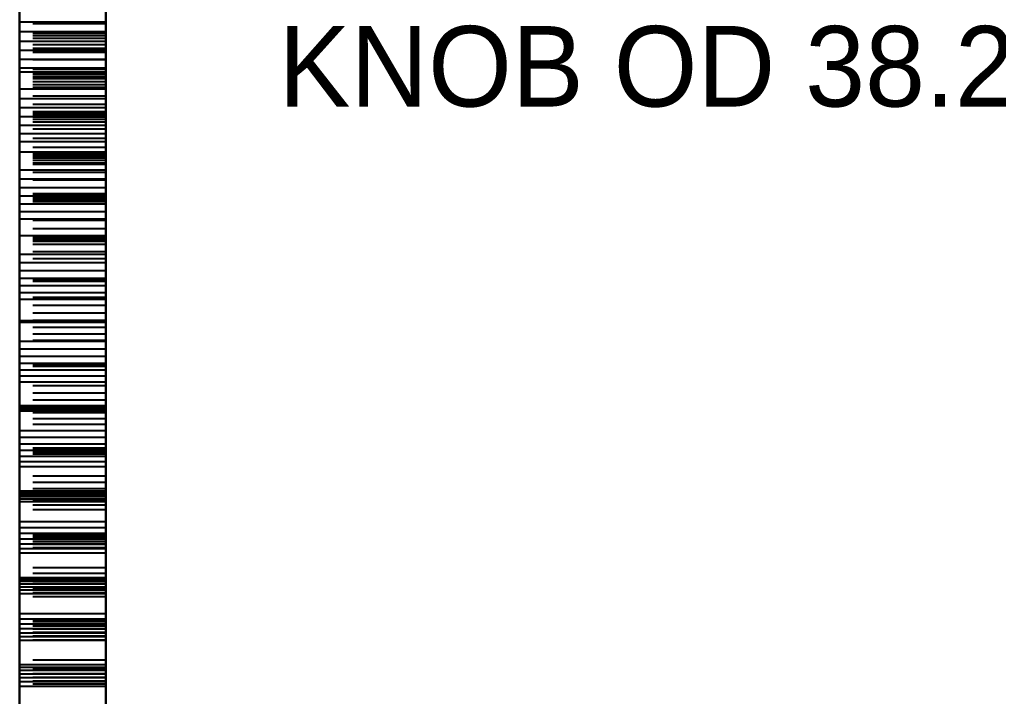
# Model space of a CAD drawing. Header units: millimetres. Extents: x -21 to 107, y -43 to 49.
# Drawn here: x 46.25 to 63.26, y 0 to 11.76 of the extents above; entities that cross this region are included whole.
import ezdxf

# ---------------------------------------------------------------- set-up
doc = ezdxf.new("R2010")
doc.units = ezdxf.units.MM
doc.linetypes.add('DASHED', pattern=[1.524, 1.27, -0.254])
for name, color, linetype in [('HIDDEN', 8, 'DASHED'), ('TEXT', 7, 'CONTINUOUS'), ('VISIBLE', 7, 'CONTINUOUS')]:
    doc.layers.add(name, color=color, linetype=linetype)

msp = doc.modelspace()

# ---------------------------------------------------------------- linework, layer by layer
at = {"layer": 'HIDDEN'}
for points in [[(46.24925, 0), (46.24925, 0.27976), (46.24925, 0.55952), (46.24925, 0.83929), (46.24925, 1.11905), (46.24925, 1.39881), (46.24925, 1.67857), (46.24925, 1.95833), (46.24925, 2.2381), (46.24925, 2.51786), (46.24925, 2.79762), (46.24925, 3.07738), (46.24925, 3.35714), (46.24925, 3.6369), (46.24925, 3.91667), (46.24925, 4.19643), (46.24925, 4.47619), (46.24925, 4.75595), (46.24925, 5.03571), (46.24925, 5.31548), (46.24925, 5.59524), (46.24925, 5.875), (46.24925, 6.15476), (46.24925, 6.43452), (46.24925, 6.71429), (46.24925, 6.99405), (46.24925, 7.27381), (46.24925, 7.55357), (46.24925, 7.83333), (46.24925, 8.1131), (46.24925, 8.39286), (46.24925, 8.67262), (46.24925, 8.95238), (46.24925, 9.23214), (46.24925, 9.5119), (46.24925, 9.79167), (46.24925, 10.07143), (46.24925, 10.35119), (46.24925, 10.63095), (46.24925, 10.91071), (46.24925, 11.19048), (46.24925, 11.47024), (46.24925, 11.75), (46.24925, 12.02976)], [(46.24925, 12.02976), (46.24925, 11.47024), (46.24925, 10.91071), (46.24925, 10.35119), (46.24925, 9.79167), (46.24925, 9.23214), (46.24925, 8.67262), (46.24925, 8.1131), (46.24925, 7.55357), (46.24925, 6.99405), (46.24925, 6.43452), (46.24925, 5.875), (46.24925, 5.31548), (46.24925, 4.75595), (46.24925, 4.19643), (46.24925, 3.6369), (46.24925, 3.07738), (46.24925, 2.51786), (46.24925, 1.95833), (46.24925, 1.39881), (46.24925, 0.83929), (46.24925, 0.27976), (46.24925, -0.27976)], [(47.74925, 0), (47.74925, 0.27976), (47.74925, 0.55952), (47.74925, 0.83929), (47.74925, 1.11905), (47.74925, 1.39881), (47.74925, 1.67857), (47.74925, 1.95833), (47.74925, 2.2381), (47.74925, 2.51786), (47.74925, 2.79762), (47.74925, 3.07738), (47.74925, 3.35714), (47.74925, 3.6369), (47.74925, 3.91667), (47.74925, 4.19643), (47.74925, 4.47619), (47.74925, 4.75595), (47.74925, 5.03571), (47.74925, 5.31548), (47.74925, 5.59524), (47.74925, 5.875), (47.74925, 6.15476), (47.74925, 6.43452), (47.74925, 6.71429), (47.74925, 6.99405), (47.74925, 7.27381), (47.74925, 7.55357), (47.74925, 7.83333), (47.74925, 8.1131), (47.74925, 8.39286), (47.74925, 8.67262), (47.74925, 8.95238), (47.74925, 9.23214), (47.74925, 9.5119), (47.74925, 9.79167), (47.74925, 10.07143), (47.74925, 10.35119), (47.74925, 10.63095), (47.74925, 10.91071), (47.74925, 11.19048), (47.74925, 11.47024), (47.74925, 11.75), (47.74925, 12.02976)], [(47.74925, 12.02976), (47.74925, 11.47024), (47.74925, 10.91071), (47.74925, 10.35119), (47.74925, 9.79167), (47.74925, 9.23214), (47.74925, 8.67262), (47.74925, 8.1131), (47.74925, 7.55357), (47.74925, 6.99405), (47.74925, 6.43452), (47.74925, 5.875), (47.74925, 5.31548), (47.74925, 4.75595), (47.74925, 4.19643), (47.74925, 3.6369), (47.74925, 3.07738), (47.74925, 2.51786), (47.74925, 1.95833), (47.74925, 1.39881), (47.74925, 0.83929), (47.74925, 0.27976), (47.74925, -0.27976)], [(46.24925, 11.84835), (46.24925, 11.6891)], [(47.74925, 11.84835), (47.74925, 11.6891)], [(46.24925, 11.6891), (46.24925, 11.53566)], [(47.74925, 11.6891), (46.24925, 11.6891)], [(47.74925, 11.6891), (47.74925, 11.53566)], [(46.24925, 11.53566), (46.24925, 11.19111)], [(47.74925, 11.53566), (46.24925, 11.53566)], [(46.24925, 11.47732), (46.24925, 11.51904)], [(46.24925, 11.51904), (46.24925, 11.23118)], [(47.74925, 11.51904), (46.24925, 11.51904)], [(46.24925, 11.43074), (46.24925, 11.47732)], [(47.74925, 11.47732), (46.24925, 11.47732)], [(46.24925, 11.37913), (46.24925, 11.43074)], [(47.74925, 11.43074), (46.24925, 11.43074)], [(47.74925, 11.53566), (47.74925, 11.19111)], [(47.74925, 11.47732), (47.74925, 11.51904)], [(47.74925, 11.51904), (47.74925, 11.23118)], [(47.74925, 11.43074), (47.74925, 11.47732)], [(47.74925, 11.37913), (47.74925, 11.43074)], [(46.24925, 11.32223), (46.24925, 11.37913)], [(47.74925, 11.37913), (46.24925, 11.37913)], [(46.24925, 11.25972), (46.24925, 11.32223)], [(47.74925, 11.32223), (46.24925, 11.32223)], [(46.24925, 11.19111), (46.24925, 11.25972)], [(47.74925, 11.25972), (46.24925, 11.25972)], [(46.24925, 11.23118), (46.24925, 11.06131)], [(47.74925, 11.23118), (46.24925, 11.23118)], [(47.74925, 11.32223), (47.74925, 11.37913)], [(47.74925, 11.25972), (47.74925, 11.32223)], [(47.74925, 11.19111), (47.74925, 11.25972)], [(47.74925, 11.23118), (47.74925, 11.06131)], [(47.74925, 11.19111), (46.24925, 11.19111)], [(46.24925, 11.06131), (46.24925, 10.89604)], [(47.74925, 11.06131), (46.24925, 11.06131)], [(47.74925, 11.06131), (47.74925, 10.89604)], [(46.24925, 10.89604), (46.24925, 10.73563)], [(47.74925, 10.89604), (46.24925, 10.89604)], [(47.74925, 10.89604), (47.74925, 10.73563)], [(46.24925, 10.8478), (46.24925, 10.81404)], [(46.24925, 10.56568), (46.24925, 10.8478)], [(46.24925, 10.81404), (46.24925, 10.77531)], [(47.74925, 10.81404), (46.24925, 10.81404)], [(46.24925, 10.77531), (46.24925, 10.73141)], [(47.74925, 10.77531), (46.24925, 10.77531)], [(46.24925, 10.73563), (46.24925, 10.5804)], [(47.74925, 10.73563), (46.24925, 10.73563)], [(46.24925, 10.73141), (46.24925, 10.6821)], [(47.74925, 10.73141), (46.24925, 10.73141)], [(47.74925, 10.8478), (47.74925, 10.81404)], [(47.74925, 10.56568), (47.74925, 10.8478)], [(47.74925, 10.81404), (47.74925, 10.77531)], [(47.74925, 10.77531), (47.74925, 10.73141)], [(47.74925, 10.73563), (47.74925, 10.5804)], [(47.74925, 10.73141), (47.74925, 10.6821)], [(46.24925, 10.6821), (46.24925, 10.62702)], [(47.74925, 10.6821), (46.24925, 10.6821)], [(46.24925, 10.62702), (46.24925, 10.56568)], [(47.74925, 10.62702), (46.24925, 10.62702)], [(46.24925, 10.5804), (46.24925, 10.43074)], [(47.74925, 10.5804), (46.24925, 10.5804)], [(47.74925, 10.56568), (46.24925, 10.56568)], [(47.74925, 10.6821), (47.74925, 10.62702)], [(47.74925, 10.62702), (47.74925, 10.56568)], [(47.74925, 10.5804), (47.74925, 10.43074)], [(46.24925, 10.43074), (46.24925, 10.28723)], [(47.74925, 10.43074), (46.24925, 10.43074)], [(47.74925, 10.43074), (47.74925, 10.28723)], [(46.24925, 10.28723), (46.24925, 9.92355)], [(47.74925, 10.28723), (46.24925, 10.28723)], [(47.74925, 10.28723), (47.74925, 9.92355)], [(46.24925, 10.13366), (46.24925, 10.15941)], [(46.24925, 10.15941), (46.24925, 9.85694)], [(47.74925, 10.15941), (46.24925, 10.15941)], [(46.24925, 10.10283), (46.24925, 10.13366)], [(47.74925, 10.13366), (46.24925, 10.13366)], [(46.24925, 10.06672), (46.24925, 10.10283)], [(47.74925, 10.10283), (46.24925, 10.10283)], [(46.24925, 10.02507), (46.24925, 10.06672)], [(47.74925, 10.06672), (46.24925, 10.06672)], [(47.74925, 10.13366), (47.74925, 10.15941)], [(47.74925, 10.15941), (47.74925, 9.85694)], [(47.74925, 10.10283), (47.74925, 10.13366)], [(47.74925, 10.06672), (47.74925, 10.10283)], [(47.74925, 10.02507), (47.74925, 10.06672)], [(46.24925, 9.97751), (46.24925, 10.02507)], [(47.74925, 10.02507), (46.24925, 10.02507)], [(46.24925, 9.92355), (46.24925, 9.97751)], [(47.74925, 9.97751), (46.24925, 9.97751)], [(47.74925, 9.92355), (46.24925, 9.92355)], [(47.74925, 9.97751), (47.74925, 10.02507)], [(47.74925, 9.92355), (47.74925, 9.97751)], [(46.24925, 9.85694), (46.24925, 9.69653)], [(47.74925, 9.85694), (46.24925, 9.85694)], [(47.74925, 9.85694), (47.74925, 9.69653)], [(46.24925, 9.69653), (46.24925, 9.54098)], [(47.74925, 9.69653), (46.24925, 9.69653)], [(46.24925, 9.54098), (46.24925, 9.39054)], [(47.74925, 9.54098), (46.24925, 9.54098)], [(47.74925, 9.69653), (47.74925, 9.54098)], [(47.74925, 9.54098), (47.74925, 9.39054)], [(46.24925, 9.45496), (46.24925, 9.43726)], [(46.24925, 9.26572), (46.24925, 9.45496)], [(46.24925, 9.43726), (46.24925, 9.41438)], [(47.74925, 9.43726), (46.24925, 9.43726)], [(46.24925, 9.41438), (46.24925, 9.38612)], [(47.74925, 9.41438), (46.24925, 9.41438)], [(46.24925, 9.39054), (46.24925, 9.24555)], [(47.74925, 9.39054), (46.24925, 9.39054)], [(46.24925, 9.38612), (46.24925, 9.35219)], [(47.74925, 9.38612), (46.24925, 9.38612)], [(47.74925, 9.45496), (47.74925, 9.43726)], [(47.74925, 9.26572), (47.74925, 9.45496)], [(47.74925, 9.43726), (47.74925, 9.41438)], [(47.74925, 9.41438), (47.74925, 9.38612)], [(47.74925, 9.39054), (47.74925, 9.24555)], [(47.74925, 9.38612), (47.74925, 9.35219)], [(46.24925, 9.35219), (46.24925, 9.31223)], [(47.74925, 9.35219), (46.24925, 9.35219)], [(46.24925, 9.31223), (46.24925, 9.26572)], [(47.74925, 9.31223), (46.24925, 9.31223)], [(47.74925, 9.26572), (46.24925, 9.26572)], [(46.24925, 9.24555), (46.24925, 9.10644)], [(47.74925, 9.24555), (46.24925, 9.24555)], [(47.74925, 9.35219), (47.74925, 9.31223)], [(47.74925, 9.31223), (47.74925, 9.26572)], [(47.74925, 9.24555), (47.74925, 9.10644)], [(46.24925, 9.10644), (46.24925, 8.97377)], [(47.74925, 9.10644), (46.24925, 9.10644)], [(47.74925, 9.10644), (47.74925, 8.97377)], [(46.24925, 8.97377), (46.24925, 8.59325)], [(47.74925, 8.97377), (46.24925, 8.97377)], [(47.74925, 8.97377), (47.74925, 8.59325)], [(46.24925, 8.72594), (46.24925, 8.73556)], [(46.24925, 8.73556), (46.24925, 8.42038)], [(47.74925, 8.73556), (46.24925, 8.73556)], [(46.24925, 8.71105), (46.24925, 8.72594)], [(47.74925, 8.72594), (46.24925, 8.72594)], [(46.24925, 8.69067), (46.24925, 8.71105)], [(47.74925, 8.71105), (46.24925, 8.71105)], [(46.24925, 8.66452), (46.24925, 8.69067)], [(47.74925, 8.69067), (46.24925, 8.69067)], [(47.74925, 8.72594), (47.74925, 8.73556)], [(47.74925, 8.73556), (47.74925, 8.42038)], [(47.74925, 8.71105), (47.74925, 8.72594)], [(47.74925, 8.69067), (47.74925, 8.71105)], [(47.74925, 8.66452), (47.74925, 8.69067)], [(46.24925, 8.63223), (46.24925, 8.66452)], [(47.74925, 8.66452), (46.24925, 8.66452)], [(46.24925, 8.59325), (46.24925, 8.63223)], [(47.74925, 8.63223), (46.24925, 8.63223)], [(47.74925, 8.59325), (46.24925, 8.59325)], [(47.74925, 8.63223), (47.74925, 8.66452)], [(47.74925, 8.59325), (47.74925, 8.63223)], [(46.24925, 8.42038), (46.24925, 8.27044)], [(47.74925, 8.42038), (46.24925, 8.42038)], [(47.74925, 8.42038), (47.74925, 8.27044)], [(46.24925, 8.27044), (46.24925, 8.12559)], [(47.74925, 8.27044), (46.24925, 8.27044)], [(47.74925, 8.27044), (47.74925, 8.12559)], [(46.24925, 8.12559), (46.24925, 7.98608)], [(47.74925, 8.12559), (46.24925, 8.12559)], [(46.24925, 8.00235), (46.24925, 8.00082)], [(46.24925, 7.90719), (46.24925, 8.00235)], [(46.24925, 8.00082), (46.24925, 7.99394)], [(47.74925, 8.00082), (46.24925, 8.00082)], [(47.74925, 8.12559), (47.74925, 7.98608)], [(47.74925, 8.00235), (47.74925, 8.00082)], [(47.74925, 7.90719), (47.74925, 8.00235)], [(47.74925, 8.00082), (47.74925, 7.99394)], [(46.24925, 7.99394), (46.24925, 7.98148)], [(47.74925, 7.99394), (46.24925, 7.99394)], [(46.24925, 7.98608), (46.24925, 7.85226)], [(47.74925, 7.98608), (46.24925, 7.98608)], [(46.24925, 7.98148), (46.24925, 7.96315)], [(47.74925, 7.98148), (46.24925, 7.98148)], [(46.24925, 7.96315), (46.24925, 7.93857)], [(47.74925, 7.96315), (46.24925, 7.96315)], [(46.24925, 7.93857), (46.24925, 7.90719)], [(47.74925, 7.93857), (46.24925, 7.93857)], [(47.74925, 7.90719), (46.24925, 7.90719)], [(46.24925, 7.85226), (46.24925, 7.72456)], [(47.74925, 7.85226), (46.24925, 7.85226)], [(47.74925, 7.99394), (47.74925, 7.98148)], [(47.74925, 7.98608), (47.74925, 7.85226)], [(47.74925, 7.98148), (47.74925, 7.96315)], [(47.74925, 7.96315), (47.74925, 7.93857)], [(47.74925, 7.93857), (47.74925, 7.90719)], [(47.74925, 7.85226), (47.74925, 7.72456)], [(46.24925, 7.72456), (46.24925, 7.60357)], [(47.74925, 7.72456), (46.24925, 7.72456)], [(47.74925, 7.72456), (47.74925, 7.60357)], [(46.24925, 7.60357), (46.24925, 7.20862)], [(47.74925, 7.60357), (46.24925, 7.60357)], [(47.74925, 7.60357), (47.74925, 7.20862)], [(46.24925, 7.25967), (46.24925, 7.26419)], [(46.24925, 7.26419), (46.24925, 7.26305)], [(47.74925, 7.26419), (46.24925, 7.26419)], [(46.24925, 7.26305), (46.24925, 7.25648)], [(47.74925, 7.26305), (46.24925, 7.26305)], [(46.24925, 7.24919), (46.24925, 7.25967)], [(47.74925, 7.25967), (46.24925, 7.25967)], [(46.24925, 7.25648), (46.24925, 6.93058)], [(47.74925, 7.25648), (46.24925, 7.25648)], [(46.24925, 7.23236), (46.24925, 7.24919)], [(47.74925, 7.24919), (46.24925, 7.24919)], [(46.24925, 7.20862), (46.24925, 7.23236)], [(47.74925, 7.23236), (46.24925, 7.23236)], [(47.74925, 7.20862), (46.24925, 7.20862)], [(47.74925, 7.25967), (47.74925, 7.26419)], [(47.74925, 7.26419), (47.74925, 7.26305)], [(47.74925, 7.26305), (47.74925, 7.25648)], [(47.74925, 7.24919), (47.74925, 7.25967)], [(47.74925, 7.25648), (47.74925, 6.93058)], [(47.74925, 7.23236), (47.74925, 7.24919)], [(47.74925, 7.20862), (47.74925, 7.23236)], [(46.24925, 6.93058), (46.24925, 6.79207)], [(47.74925, 6.93058), (46.24925, 6.93058)], [(47.74925, 6.93058), (47.74925, 6.79207)], [(46.24925, 6.79207), (46.24925, 6.65883)], [(47.74925, 6.79207), (46.24925, 6.79207)], [(46.24925, 6.65883), (46.24925, 6.53113)], [(47.74925, 6.65883), (46.24925, 6.65883)], [(47.74925, 6.79207), (47.74925, 6.65883)], [(47.74925, 6.65883), (47.74925, 6.53113)], [(46.24925, 6.53113), (46.24925, 6.40932)], [(47.74925, 6.53113), (46.24925, 6.53113)], [(46.24925, 6.52638), (46.24925, 6.52377)], [(46.24925, 6.49866), (46.24925, 6.52638)], [(46.24925, 6.52377), (46.24925, 6.51472)], [(47.74925, 6.52377), (46.24925, 6.52377)], [(46.24925, 6.51472), (46.24925, 6.49866)], [(47.74925, 6.51472), (46.24925, 6.51472)], [(47.74925, 6.49866), (46.24925, 6.49866)], [(47.74925, 6.53113), (47.74925, 6.40932)], [(47.74925, 6.52638), (47.74925, 6.52377)], [(47.74925, 6.49866), (47.74925, 6.52638)], [(47.74925, 6.52377), (47.74925, 6.51472)], [(47.74925, 6.51472), (47.74925, 6.49866)], [(46.24925, 6.40932), (46.24925, 6.29384)], [(47.74925, 6.40932), (46.24925, 6.40932)], [(47.74925, 6.40932), (47.74925, 6.29384)], [(46.24925, 6.29384), (46.24925, 6.1853)], [(47.74925, 6.29384), (46.24925, 6.29384)], [(46.24925, 6.1853), (46.24925, 5.77842)], [(47.74925, 6.1853), (46.24925, 6.1853)], [(47.74925, 6.29384), (47.74925, 6.1853)], [(47.74925, 6.1853), (47.74925, 5.77842)], [(46.24925, 5.78678), (46.24925, 5.78803)], [(46.24925, 5.78803), (46.24925, 5.78277)], [(47.74925, 5.78803), (46.24925, 5.78803)], [(46.24925, 5.77842), (46.24925, 5.78678)], [(47.74925, 5.78678), (46.24925, 5.78678)], [(47.74925, 5.78678), (47.74925, 5.78803)], [(47.74925, 5.78803), (47.74925, 5.78277)], [(47.74925, 5.77842), (47.74925, 5.78678)], [(46.24925, 5.78277), (46.24925, 5.7714)], [(47.74925, 5.78277), (46.24925, 5.78277)], [(47.74925, 5.77842), (46.24925, 5.77842)], [(46.24925, 5.7714), (46.24925, 5.75424)], [(47.74925, 5.7714), (46.24925, 5.7714)], [(46.24925, 5.75424), (46.24925, 5.73152)], [(47.74925, 5.75424), (46.24925, 5.75424)], [(46.24925, 5.73152), (46.24925, 5.39697)], [(47.74925, 5.73152), (46.24925, 5.73152)], [(47.74925, 5.78277), (47.74925, 5.7714)], [(47.74925, 5.7714), (47.74925, 5.75424)], [(47.74925, 5.75424), (47.74925, 5.73152)], [(47.74925, 5.73152), (47.74925, 5.39697)], [(46.24925, 5.39697), (46.24925, 5.27075)], [(47.74925, 5.39697), (46.24925, 5.39697)], [(47.74925, 5.39697), (47.74925, 5.27075)], [(46.24925, 5.27075), (46.24925, 5.14997)], [(47.74925, 5.27075), (46.24925, 5.27075)], [(46.24925, 5.14997), (46.24925, 5.03489)], [(47.74925, 5.14997), (46.24925, 5.14997)], [(47.74925, 5.27075), (47.74925, 5.14997)], [(47.74925, 5.14997), (47.74925, 5.03489)], [(46.24925, 5.04968), (46.24925, 5.04904)], [(46.24925, 5.04904), (46.24925, 5.04968)], [(47.74925, 5.04904), (46.24925, 5.04904)], [(46.24925, 5.03489), (46.24925, 4.92586)], [(47.74925, 5.03489), (46.24925, 5.03489)], [(47.74925, 5.04968), (47.74925, 5.04904)], [(47.74925, 5.04904), (47.74925, 5.04968)], [(47.74925, 5.03489), (47.74925, 4.92586)], [(46.24925, 4.92586), (46.24925, 4.82333)], [(47.74925, 4.92586), (46.24925, 4.92586)], [(46.24925, 4.82333), (46.24925, 4.72793)], [(47.74925, 4.82333), (46.24925, 4.82333)], [(47.74925, 4.92586), (47.74925, 4.82333)], [(47.74925, 4.82333), (47.74925, 4.72793)], [(46.24925, 4.72793), (46.24925, 4.31168)], [(47.74925, 4.72793), (46.24925, 4.72793)], [(47.74925, 4.72793), (47.74925, 4.31168)], [(46.24925, 4.31168), (46.24925, 4.3046)], [(47.74925, 4.31168), (46.24925, 4.31168)], [(46.24925, 4.3046), (46.24925, 4.29028)], [(47.74925, 4.3046), (46.24925, 4.3046)], [(46.24925, 4.29028), (46.24925, 4.26931)], [(47.74925, 4.29028), (46.24925, 4.29028)], [(46.24925, 4.26931), (46.24925, 4.24213)], [(47.74925, 4.26931), (46.24925, 4.26931)], [(47.74925, 4.31168), (47.74925, 4.3046)], [(47.74925, 4.3046), (47.74925, 4.29028)], [(47.74925, 4.29028), (47.74925, 4.26931)], [(47.74925, 4.26931), (47.74925, 4.24213)], [(46.24925, 4.24213), (46.24925, 4.20905)], [(47.74925, 4.24213), (46.24925, 4.24213)], [(46.24925, 4.20905), (46.24925, 4.17033)], [(47.74925, 4.20905), (46.24925, 4.20905)], [(46.24925, 4.17033), (46.24925, 3.82924)], [(47.74925, 4.17033), (46.24925, 4.17033)], [(47.74925, 4.24213), (47.74925, 4.20905)], [(47.74925, 4.20905), (47.74925, 4.17033)], [(47.74925, 4.17033), (47.74925, 3.82924)], [(46.24925, 3.82924), (46.24925, 3.71611)], [(47.74925, 3.82924), (46.24925, 3.82924)], [(47.74925, 3.82924), (47.74925, 3.71611)], [(46.24925, 3.71611), (46.24925, 3.60855)], [(47.74925, 3.71611), (46.24925, 3.71611)], [(46.24925, 3.60855), (46.24925, 3.50681)], [(47.74925, 3.60855), (46.24925, 3.60855)], [(47.74925, 3.71611), (47.74925, 3.60855)], [(47.74925, 3.60855), (47.74925, 3.50681)], [(46.24925, 3.50681), (46.24925, 3.41125)], [(47.74925, 3.50681), (46.24925, 3.50681)], [(46.24925, 3.41125), (46.24925, 3.32232)], [(47.74925, 3.41125), (46.24925, 3.41125)], [(47.74925, 3.50681), (47.74925, 3.41125)], [(47.74925, 3.41125), (47.74925, 3.32232)], [(46.24925, 3.32232), (46.24925, 3.24066)], [(47.74925, 3.32232), (46.24925, 3.32232)], [(46.24925, 3.24066), (46.24925, 2.81769)], [(47.74925, 3.24066), (46.24925, 3.24066)], [(47.74925, 3.32232), (47.74925, 3.24066)], [(47.74925, 3.24066), (47.74925, 2.81769)], [(46.24925, 2.81769), (46.24925, 2.79521)], [(47.74925, 2.81769), (46.24925, 2.81769)], [(46.24925, 2.79521), (46.24925, 2.7654)], [(47.74925, 2.79521), (46.24925, 2.79521)], [(46.24925, 2.7654), (46.24925, 2.72886)], [(47.74925, 2.7654), (46.24925, 2.7654)], [(46.24925, 2.72886), (46.24925, 2.68603)], [(47.74925, 2.72886), (46.24925, 2.72886)], [(47.74925, 2.81769), (47.74925, 2.79521)], [(47.74925, 2.79521), (47.74925, 2.7654)], [(47.74925, 2.7654), (47.74925, 2.72886)], [(47.74925, 2.72886), (47.74925, 2.68603)], [(46.24925, 2.68603), (46.24925, 2.63725)], [(47.74925, 2.68603), (46.24925, 2.68603)], [(46.24925, 2.63725), (46.24925, 2.58276)], [(47.74925, 2.63725), (46.24925, 2.63725)], [(46.24925, 2.58276), (46.24925, 2.23729)], [(47.74925, 2.58276), (46.24925, 2.58276)], [(47.74925, 2.68603), (47.74925, 2.63725)], [(47.74925, 2.63725), (47.74925, 2.58276)], [(47.74925, 2.58276), (47.74925, 2.23729)], [(46.24925, 2.23729), (46.24925, 2.13798)], [(47.74925, 2.23729), (46.24925, 2.23729)], [(47.74925, 2.23729), (47.74925, 2.13798)], [(46.24925, 2.13798), (46.24925, 2.04431)], [(47.74925, 2.13798), (46.24925, 2.13798)], [(46.24925, 2.04431), (46.24925, 1.95657)], [(47.74925, 2.04431), (46.24925, 2.04431)], [(47.74925, 2.13798), (47.74925, 2.04431)], [(47.74925, 2.04431), (47.74925, 1.95657)], [(46.24925, 1.95657), (46.24925, 1.87508)], [(47.74925, 1.95657), (46.24925, 1.95657)], [(46.24925, 1.87508), (46.24925, 1.80032)], [(47.74925, 1.87508), (46.24925, 1.87508)], [(47.74925, 1.95657), (47.74925, 1.87508)], [(47.74925, 1.87508), (47.74925, 1.80032)], [(46.24925, 1.80032), (46.24925, 1.7329)], [(47.74925, 1.80032), (46.24925, 1.80032)], [(46.24925, 1.7329), (46.24925, 1.30588)], [(47.74925, 1.7329), (46.24925, 1.7329)], [(47.74925, 1.80032), (47.74925, 1.7329)], [(47.74925, 1.7329), (47.74925, 1.30588)], [(46.24925, 1.30588), (46.24925, 1.26815)], [(47.74925, 1.30588), (46.24925, 1.30588)], [(46.24925, 1.26815), (46.24925, 1.22304)], [(47.74925, 1.26815), (46.24925, 1.26815)], [(46.24925, 1.22304), (46.24925, 1.17116)], [(47.74925, 1.22304), (46.24925, 1.22304)], [(47.74925, 1.30588), (47.74925, 1.26815)], [(47.74925, 1.26815), (47.74925, 1.22304)], [(47.74925, 1.22304), (47.74925, 1.17116)], [(46.24925, 1.17116), (46.24925, 1.11296)], [(47.74925, 1.17116), (46.24925, 1.17116)], [(46.24925, 1.11296), (46.24925, 1.04878)], [(47.74925, 1.11296), (46.24925, 1.11296)], [(46.24925, 1.04878), (46.24925, 0.97887)], [(47.74925, 1.04878), (46.24925, 1.04878)], [(47.74925, 1.17116), (47.74925, 1.11296)], [(47.74925, 1.11296), (47.74925, 1.04878)], [(47.74925, 1.04878), (47.74925, 0.97887)], [(46.24925, 0.97887), (46.24925, 0.63121)], [(47.74925, 0.97887), (46.24925, 0.97887)], [(47.74925, 0.97887), (47.74925, 0.63121)], [(46.24925, 0.63121), (46.24925, 0.54633)], [(47.74925, 0.63121), (46.24925, 0.63121)], [(46.24925, 0.54633), (46.24925, 0.46715)], [(47.74925, 0.54633), (46.24925, 0.54633)], [(47.74925, 0.63121), (47.74925, 0.54633)], [(47.74925, 0.54633), (47.74925, 0.46715)], [(46.24925, 0.46715), (46.24925, 0.39395)], [(47.74925, 0.46715), (46.24925, 0.46715)], [(46.24925, 0.39395), (46.24925, 0.32706)], [(47.74925, 0.39395), (46.24925, 0.39395)], [(47.74925, 0.46715), (47.74925, 0.39395)], [(47.74925, 0.39395), (47.74925, 0.32706)], [(46.24925, 0.32706), (46.24925, 0.26693)], [(47.74925, 0.32706), (46.24925, 0.32706)], [(46.24925, 0.26693), (46.24925, 0.21419)], [(47.74925, 0.26693), (46.24925, 0.26693)], [(46.24925, 0.21419), (46.24925, -0.21419)], [(47.74925, 0.21419), (46.24925, 0.21419)], [(47.74925, 0.32706), (47.74925, 0.26693)], [(47.74925, 0.26693), (47.74925, 0.21419)], [(47.74925, 0.21419), (47.74925, -0.21419)]]:
    msp.add_lwpolyline(points, dxfattribs=at)
at = {"layer": 'VISIBLE'}
for points in [[(46.24925, 11.718), (46.24925, 11.8922)], [(47.74925, 11.718), (47.74925, 11.8922)], [(46.24925, 11.54826), (46.24925, 11.718)], [(47.74925, 11.718), (46.24925, 11.718)], [(47.74925, 11.54826), (47.74925, 11.718)], [(46.24925, 11.38324), (46.24925, 11.54826)], [(47.74925, 11.54826), (46.24925, 11.54826)], [(47.74925, 11.38324), (47.74925, 11.54826)], [(46.24925, 11.22324), (46.24925, 11.38324)], [(47.74925, 11.38324), (46.24925, 11.38324)], [(47.74925, 11.22324), (47.74925, 11.38324)], [(46.24925, 11.06867), (46.24925, 11.22324)], [(47.74925, 11.22324), (46.24925, 11.22324)], [(46.24925, 10.92008), (46.24925, 11.06867)], [(47.74925, 11.06867), (46.24925, 11.06867)], [(47.74925, 11.06867), (47.74925, 11.22324)], [(47.74925, 10.92008), (47.74925, 11.06867)], [(46.24925, 10.8478), (46.24925, 10.92008)], [(47.74925, 10.92008), (46.24925, 10.92008)], [(47.74925, 10.8478), (47.74925, 10.92008)], [(46.24925, 10.5524), (46.24925, 10.8478)], [(47.74925, 10.8478), (46.24925, 10.8478)], [(47.74925, 10.5524), (47.74925, 10.8478)], [(46.24925, 10.38713), (46.24925, 10.5524)], [(47.74925, 10.5524), (46.24925, 10.5524)], [(47.74925, 10.38713), (47.74925, 10.5524)], [(46.24925, 10.2266), (46.24925, 10.38713)], [(47.74925, 10.38713), (46.24925, 10.38713)], [(47.74925, 10.2266), (47.74925, 10.38713)], [(46.24925, 10.07105), (46.24925, 10.2266)], [(47.74925, 10.2266), (46.24925, 10.2266)], [(47.74925, 10.07105), (47.74925, 10.2266)], [(46.24925, 9.92082), (46.24925, 10.07105)], [(47.74925, 10.07105), (46.24925, 10.07105)], [(47.74925, 9.92082), (47.74925, 10.07105)], [(46.24925, 9.77632), (46.24925, 9.92082)], [(47.74925, 9.92082), (46.24925, 9.92082)], [(47.74925, 9.77632), (47.74925, 9.92082)], [(46.24925, 9.63812), (46.24925, 9.77632)], [(47.74925, 9.77632), (46.24925, 9.77632)], [(47.74925, 9.63812), (47.74925, 9.77632)], [(46.24925, 9.45496), (46.24925, 9.63812)], [(47.74925, 9.63812), (46.24925, 9.63812)], [(47.74925, 9.45496), (47.74925, 9.63812)], [(46.24925, 9.14589), (46.24925, 9.45496)], [(47.74925, 9.45496), (46.24925, 9.45496)], [(47.74925, 9.14589), (47.74925, 9.45496)], [(46.24925, 8.99059), (46.24925, 9.14589)], [(47.74925, 9.14589), (46.24925, 9.14589)], [(47.74925, 8.99059), (47.74925, 9.14589)], [(46.24925, 8.84027), (46.24925, 8.99059)], [(47.74925, 8.99059), (46.24925, 8.99059)], [(47.74925, 8.84027), (47.74925, 8.99059)], [(46.24925, 8.69519), (46.24925, 8.84027)], [(47.74925, 8.84027), (46.24925, 8.84027)], [(46.24925, 8.55567), (46.24925, 8.69519)], [(47.74925, 8.69519), (46.24925, 8.69519)], [(47.74925, 8.69519), (47.74925, 8.84027)], [(47.74925, 8.55567), (47.74925, 8.69519)], [(46.24925, 8.42215), (46.24925, 8.55567)], [(47.74925, 8.55567), (46.24925, 8.55567)], [(47.74925, 8.42215), (47.74925, 8.55567)], [(46.24925, 8.29523), (46.24925, 8.42215)], [(47.74925, 8.42215), (46.24925, 8.42215)], [(47.74925, 8.29523), (47.74925, 8.42215)], [(46.24925, 8.00235), (46.24925, 8.29523)], [(47.74925, 8.29523), (46.24925, 8.29523)], [(47.74925, 8.00235), (47.74925, 8.29523)], [(46.24925, 7.68156), (46.24925, 8.00235)], [(47.74925, 8.00235), (46.24925, 8.00235)], [(47.74925, 7.68156), (47.74925, 8.00235)], [(46.24925, 7.53722), (46.24925, 7.68156)], [(47.74925, 7.68156), (46.24925, 7.68156)], [(47.74925, 7.53722), (47.74925, 7.68156)], [(46.24925, 7.39806), (46.24925, 7.53722)], [(47.74925, 7.53722), (46.24925, 7.53722)], [(47.74925, 7.39806), (47.74925, 7.53722)], [(46.24925, 7.26435), (46.24925, 7.39806)], [(47.74925, 7.39806), (46.24925, 7.39806)], [(47.74925, 7.26435), (47.74925, 7.39806)], [(46.24925, 7.13643), (46.24925, 7.26435)], [(47.74925, 7.26435), (46.24925, 7.26435)], [(47.74925, 7.13643), (47.74925, 7.26435)], [(46.24925, 7.01474), (46.24925, 7.13643)], [(47.74925, 7.13643), (46.24925, 7.13643)], [(46.24925, 6.89989), (46.24925, 7.01474)], [(47.74925, 7.01474), (46.24925, 7.01474)], [(47.74925, 7.01474), (47.74925, 7.13643)], [(47.74925, 6.89989), (47.74925, 7.01474)], [(46.24925, 6.52638), (46.24925, 6.89989)], [(47.74925, 6.89989), (46.24925, 6.89989)], [(47.74925, 6.52638), (47.74925, 6.89989)], [(46.24925, 6.52295), (46.24925, 6.52638)], [(47.74925, 6.52638), (46.24925, 6.52638)], [(46.24925, 6.51379), (46.24925, 6.52295)], [(47.74925, 6.52295), (46.24925, 6.52295)], [(46.24925, 6.49914), (46.24925, 6.51379)], [(47.74925, 6.51379), (46.24925, 6.51379)], [(46.24925, 6.16866), (46.24925, 6.49914)], [(47.74925, 6.49914), (46.24925, 6.49914)], [(47.74925, 6.52295), (47.74925, 6.52638)], [(47.74925, 6.51379), (47.74925, 6.52295)], [(47.74925, 6.49914), (47.74925, 6.51379)], [(47.74925, 6.16866), (47.74925, 6.49914)], [(46.24925, 6.03618), (46.24925, 6.16866)], [(47.74925, 6.16866), (46.24925, 6.16866)], [(47.74925, 6.03618), (47.74925, 6.16866)], [(46.24925, 5.90907), (46.24925, 6.03618)], [(47.74925, 6.03618), (46.24925, 6.03618)], [(47.74925, 5.90907), (47.74925, 6.03618)], [(46.24925, 5.78758), (46.24925, 5.90907)], [(47.74925, 5.90907), (46.24925, 5.90907)], [(46.24925, 5.67207), (46.24925, 5.78758)], [(47.74925, 5.78758), (46.24925, 5.78758)], [(47.74925, 5.78758), (47.74925, 5.90907)], [(47.74925, 5.67207), (47.74925, 5.78758)], [(46.24925, 5.56298), (46.24925, 5.67207)], [(47.74925, 5.67207), (46.24925, 5.67207)], [(47.74925, 5.56298), (47.74925, 5.67207)], [(46.24925, 5.46093), (46.24925, 5.56298)], [(47.74925, 5.56298), (46.24925, 5.56298)], [(46.24925, 5.04968), (46.24925, 5.46093)], [(47.74925, 5.46093), (46.24925, 5.46093)], [(47.74925, 5.46093), (47.74925, 5.56298)], [(47.74925, 5.04968), (47.74925, 5.46093)], [(46.24925, 5.04314), (46.24925, 5.04968)], [(47.74925, 5.04968), (46.24925, 5.04968)], [(46.24925, 5.03002), (46.24925, 5.04314)], [(47.74925, 5.04314), (46.24925, 5.04314)], [(46.24925, 5.01073), (46.24925, 5.03002)], [(47.74925, 5.03002), (46.24925, 5.03002)], [(46.24925, 4.98559), (46.24925, 5.01073)], [(47.74925, 5.01073), (46.24925, 5.01073)], [(46.24925, 4.95484), (46.24925, 4.98559)], [(47.74925, 4.98559), (46.24925, 4.98559)], [(46.24925, 4.61676), (46.24925, 4.95484)], [(47.74925, 4.95484), (46.24925, 4.95484)], [(47.74925, 5.04314), (47.74925, 5.04968)], [(47.74925, 5.03002), (47.74925, 5.04314)], [(47.74925, 5.01073), (47.74925, 5.03002)], [(47.74925, 4.98559), (47.74925, 5.01073)], [(47.74925, 4.95484), (47.74925, 4.98559)], [(47.74925, 4.61676), (47.74925, 4.95484)], [(46.24925, 4.49699), (46.24925, 4.61676)], [(47.74925, 4.61676), (46.24925, 4.61676)], [(47.74925, 4.49699), (47.74925, 4.61676)], [(46.24925, 4.38272), (46.24925, 4.49699)], [(47.74925, 4.49699), (46.24925, 4.49699)], [(47.74925, 4.38272), (47.74925, 4.49699)], [(46.24925, 4.27423), (46.24925, 4.38272)], [(47.74925, 4.38272), (46.24925, 4.38272)], [(46.24925, 4.17185), (46.24925, 4.27423)], [(47.74925, 4.27423), (46.24925, 4.27423)], [(47.74925, 4.27423), (47.74925, 4.38272)], [(47.74925, 4.17185), (47.74925, 4.27423)], [(46.24925, 4.07605), (46.24925, 4.17185)], [(47.74925, 4.17185), (46.24925, 4.17185)], [(47.74925, 4.07605), (47.74925, 4.17185)], [(46.24925, 3.98744), (46.24925, 4.07605)], [(47.74925, 4.07605), (46.24925, 4.07605)], [(46.24925, 3.56751), (46.24925, 3.98744)], [(47.74925, 3.98744), (46.24925, 3.98744)], [(47.74925, 3.98744), (47.74925, 4.07605)], [(47.74925, 3.56751), (47.74925, 3.98744)], [(46.24925, 3.55272), (46.24925, 3.56751)], [(47.74925, 3.56751), (46.24925, 3.56751)], [(46.24925, 3.53063), (46.24925, 3.55272)], [(47.74925, 3.55272), (46.24925, 3.55272)], [(46.24925, 3.50186), (46.24925, 3.53063)], [(47.74925, 3.53063), (46.24925, 3.53063)], [(46.24925, 3.46682), (46.24925, 3.50186)], [(47.74925, 3.50186), (46.24925, 3.50186)], [(46.24925, 3.42586), (46.24925, 3.46682)], [(47.74925, 3.46682), (46.24925, 3.46682)], [(46.24925, 3.37922), (46.24925, 3.42586)], [(47.74925, 3.42586), (46.24925, 3.42586)], [(47.74925, 3.55272), (47.74925, 3.56751)], [(47.74925, 3.53063), (47.74925, 3.55272)], [(47.74925, 3.50186), (47.74925, 3.53063)], [(47.74925, 3.46682), (47.74925, 3.50186)], [(47.74925, 3.42586), (47.74925, 3.46682)], [(47.74925, 3.37922), (47.74925, 3.42586)], [(46.24925, 3.03567), (46.24925, 3.37922)], [(47.74925, 3.37922), (46.24925, 3.37922)], [(47.74925, 3.03567), (47.74925, 3.37922)], [(46.24925, 2.92936), (46.24925, 3.03567)], [(47.74925, 3.03567), (46.24925, 3.03567)], [(46.24925, 2.82867), (46.24925, 2.92936)], [(47.74925, 2.92936), (46.24925, 2.92936)], [(47.74925, 2.92936), (47.74925, 3.03567)], [(47.74925, 2.82867), (47.74925, 2.92936)], [(46.24925, 2.73385), (46.24925, 2.82867)], [(47.74925, 2.82867), (46.24925, 2.82867)], [(46.24925, 2.64526), (46.24925, 2.73385)], [(47.74925, 2.73385), (46.24925, 2.73385)], [(47.74925, 2.73385), (47.74925, 2.82867)], [(47.74925, 2.64526), (47.74925, 2.73385)], [(46.24925, 2.56335), (46.24925, 2.64526)], [(47.74925, 2.64526), (46.24925, 2.64526)], [(46.24925, 2.48875), (46.24925, 2.56335)], [(47.74925, 2.56335), (46.24925, 2.56335)], [(47.74925, 2.56335), (47.74925, 2.64526)], [(47.74925, 2.48875), (47.74925, 2.56335)], [(46.24925, 2.06341), (46.24925, 2.48875)], [(47.74925, 2.48875), (46.24925, 2.48875)], [(47.74925, 2.06341), (47.74925, 2.48875)], [(46.24925, 2.03329), (46.24925, 2.06341)], [(47.74925, 2.06341), (46.24925, 2.06341)], [(47.74925, 2.03329), (47.74925, 2.06341)], [(46.24925, 1.9958), (46.24925, 2.03329)], [(47.74925, 2.03329), (46.24925, 2.03329)], [(46.24925, 1.95155), (46.24925, 1.9958)], [(47.74925, 1.9958), (46.24925, 1.9958)], [(46.24925, 1.901), (46.24925, 1.95155)], [(47.74925, 1.95155), (46.24925, 1.95155)], [(46.24925, 1.84447), (46.24925, 1.901)], [(47.74925, 1.901), (46.24925, 1.901)], [(47.74925, 1.9958), (47.74925, 2.03329)], [(47.74925, 1.95155), (47.74925, 1.9958)], [(47.74925, 1.901), (47.74925, 1.95155)], [(47.74925, 1.84447), (47.74925, 1.901)], [(46.24925, 1.78223), (46.24925, 1.84447)], [(47.74925, 1.84447), (46.24925, 1.84447)], [(46.24925, 1.43538), (46.24925, 1.78223)], [(47.74925, 1.78223), (46.24925, 1.78223)], [(47.74925, 1.78223), (47.74925, 1.84447)], [(47.74925, 1.43538), (47.74925, 1.78223)], [(46.24925, 1.34322), (46.24925, 1.43538)], [(47.74925, 1.43538), (46.24925, 1.43538)], [(47.74925, 1.34322), (47.74925, 1.43538)], [(46.24925, 1.25673), (46.24925, 1.34322)], [(47.74925, 1.34322), (46.24925, 1.34322)], [(46.24925, 1.17619), (46.24925, 1.25673)], [(47.74925, 1.25673), (46.24925, 1.25673)], [(47.74925, 1.25673), (47.74925, 1.34322)], [(47.74925, 1.17619), (47.74925, 1.25673)], [(46.24925, 1.10194), (46.24925, 1.17619)], [(47.74925, 1.17619), (46.24925, 1.17619)], [(46.24925, 1.03444), (46.24925, 1.10194)], [(47.74925, 1.10194), (46.24925, 1.10194)], [(46.24925, 0.97432), (46.24925, 1.03444)], [(47.74925, 1.03444), (46.24925, 1.03444)], [(47.74925, 1.10194), (47.74925, 1.17619)], [(47.74925, 1.03444), (47.74925, 1.10194)], [(47.74925, 0.97432), (47.74925, 1.03444)], [(46.24925, 0.54628), (46.24925, 0.97432)], [(47.74925, 0.97432), (46.24925, 0.97432)], [(47.74925, 0.54628), (47.74925, 0.97432)], [(46.24925, 0.50101), (46.24925, 0.54628)], [(47.74925, 0.54628), (46.24925, 0.54628)], [(47.74925, 0.50101), (47.74925, 0.54628)], [(46.24925, 0.44835), (46.24925, 0.50101)], [(47.74925, 0.50101), (46.24925, 0.50101)], [(46.24925, 0.38891), (46.24925, 0.44835)], [(47.74925, 0.44835), (46.24925, 0.44835)], [(46.24925, 0.32316), (46.24925, 0.38891)], [(47.74925, 0.38891), (46.24925, 0.38891)], [(47.74925, 0.44835), (47.74925, 0.50101)], [(47.74925, 0.38891), (47.74925, 0.44835)], [(47.74925, 0.32316), (47.74925, 0.38891)], [(46.24925, 0.25142), (46.24925, 0.32316)], [(47.74925, 0.32316), (46.24925, 0.32316)], [(46.24925, 0.17397), (46.24925, 0.25142)], [(47.74925, 0.25142), (46.24925, 0.25142)], [(46.24925, -0.17397), (46.24925, 0.17397)], [(47.74925, 0.17397), (46.24925, 0.17397)], [(47.74925, 0.25142), (47.74925, 0.32316)], [(47.74925, 0.17397), (47.74925, 0.25142)], [(47.74925, -0.17397), (47.74925, 0.17397)]]:
    msp.add_lwpolyline(points, dxfattribs=at)

# ---------------------------------------------------------------- texts
at = {"layer": 'TEXT'}
msp.add_text('KNOB OD 38.25 (bottom gear tip Ø40.5) >= 35 BEZEL [check]', height=1.4, dxfattribs=at).set_placement((50.74925, 10.25))

doc.saveas('drawing.dxf')
